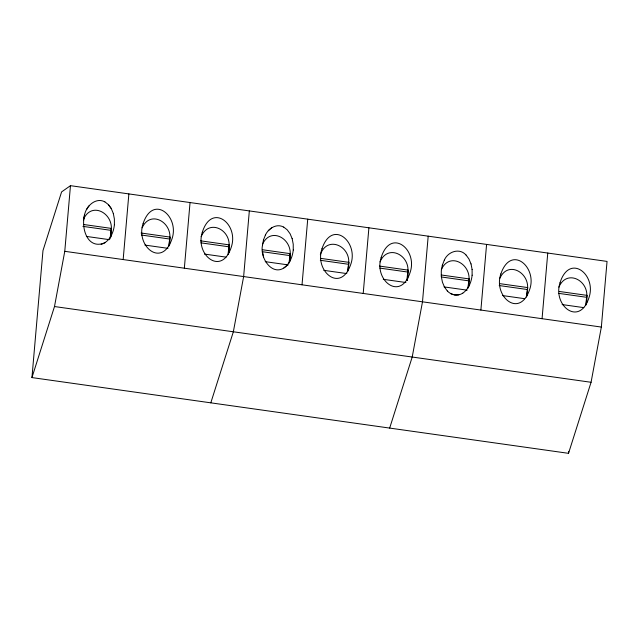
<?xml version="1.0" encoding="UTF-8"?>
<svg xmlns="http://www.w3.org/2000/svg" width="639" height="639" viewBox="0 0 639 639"><rect width="100%" height="100%" fill="white"/><g stroke="black" fill="none" stroke-linecap="round" stroke-linejoin="round"><path stroke-width="0.96" d="M228.035 254.362L229.145 244.857C229.257 228.666 208.426 219.225 201.181 236.654M228.506 254.37L229.145 244.857L200.582 240.823M406.827 280.561L408.009 270.105C408.121 253.915 387.282 244.473 380.045 261.902M407.299 280.569L408.009 270.105L379.446 266.072M585.747 304.859L586.866 295.354C586.977 279.163 566.146 269.722 558.901 287.151M586.227 304.867L586.866 295.354L559.285 291.456M31.95 377.585L42.973 250.6L61.592 191.908L70.474 185.669L607.05 261.415L601.347 327.064L591.067 382.282L568.526 453.331L31.95 377.585L54.491 306.536L64.771 251.319L70.474 185.669M110.028 238.85L111.378 228.411C111.833 212.468 91.401 201.796 83.597 219.113M110.635 236.957L111.378 228.411L83.517 224.481M123.167 259.562L128.87 193.913M168.664 246.574L169.926 237.077C170.381 221.142 149.949 210.463 142.146 227.788M169.183 245.624L169.926 237.077L141.107 233.011M184.344 268.196L190.047 202.547M249.33 210.918L243.635 276.567L233.347 331.785L210.806 402.834M288.972 263.156L290.234 253.659C290.689 237.716 270.257 227.045 262.453 244.362M289.491 262.206L290.234 253.659L262.373 249.729M302.023 284.81L307.726 219.161M347.52 271.823L348.782 262.325C349.341 245.072 326.705 235.823 320.339 254.729M348.039 270.872L348.782 262.325L320.93 258.396M363.208 293.445L368.903 227.796M428.194 236.166L422.491 301.816L412.203 357.033L389.67 428.082M467.828 288.405L469.09 278.908C469.545 262.964 449.113 252.293 441.317 269.61M468.347 287.454L469.09 278.908L441.237 274.978M480.887 310.059L486.583 244.41M526.384 297.071L527.646 287.574C528.102 271.639 507.67 260.968 499.866 278.284M526.903 296.121L527.646 287.574L499.786 283.644M542.064 318.693L547.759 253.044M568.526 453.331L568.702 451.35M228.986 252.501L229.145 244.857M407.69 278.692L408.009 270.105M586.706 302.998L586.866 295.354M105.052 242.668C83.909 252.117 77.734 217.06 89.452 205.415M83.589 220.343L84.604 214.72M110.898 236.989L111.378 228.411M114.413 224.696C113.582 232.796 109.557 241.885 101.13 244.378M169.615 244.729L169.926 237.077M262.437 245.624L263.468 239.968M289.922 261.303L290.234 253.659M293.277 249.945C292.518 256.814 289.747 263.867 283.9 267.949M348.479 269.977L348.782 262.325M442.324 265.217L441.293 270.872L441.325 276.639M468.786 286.552L469.09 278.908M472.133 275.193C471.382 282.063 468.611 289.116 462.756 293.197M527.335 295.226L527.646 287.574M263.452 240L265.465 234.872M442.316 265.249L444.321 260.121M86.592 209.656C89.724 203.09 97.775 197.922 104.828 201.852M265.457 234.904C268.564 228.323 276.647 223.179 283.684 227.101M444.313 260.153C447.763 251.71 459.545 247.477 466.071 255.073M268.3 230.695L271.799 227.644M287.406 264.865C274.514 279.323 259.538 259.242 262.445 245.592M447.356 290.985C451.262 295.25 457.867 296.408 462.772 293.165M458.858 294.835L454.808 295.026L450.878 293.708M200.965 242.86L228.546 246.75M379.83 268.108L407.402 271.998M558.686 293.357L586.267 297.247M82.918 226.374L110.771 230.312M262.733 251.758L289.635 255.56M441.589 277.007L468.491 280.809M141.467 235.048L169.327 238.978M320.323 260.297L348.183 264.226M499.187 285.545L527.039 289.475M86.369 236.414L109.421 239.665M265.225 261.663L288.285 264.913M444.089 286.911L467.141 290.162M144.917 245.08L167.977 248.339M323.781 270.329L346.833 273.588M502.637 295.577L524.731 298.701M204.416 254.074L226.086 257.126M383.28 279.323L405.933 282.518M562.136 304.571L583.806 307.631M64.771 251.319L601.347 327.064M54.491 306.536L591.067 382.282M283.692 227.069L287.215 229.824L290.098 233.77L292.151 238.674M104.836 201.82L108.35 204.576L111.25 208.49L113.295 213.426M466.079 255.041L468.962 259.019L471.015 263.923M447.348 291.025L444.464 287.039L442.412 282.134L441.333 276.607M108.35 204.576L111.242 208.522M471.023 263.891L472.093 269.45M292.167 238.643L293.229 244.202L293.261 249.977M262.477 251.359L263.556 256.886M113.303 213.394L114.373 218.953L114.405 224.728M472.101 269.418L472.125 275.225M202.291 232.324C194.791 255.249 222.029 276.775 231.39 246.782C238.89 223.866 211.645 202.339 202.291 232.324M381.148 257.573C373.647 280.497 400.893 302.023 410.246 272.03C417.746 249.114 390.509 227.588 381.148 257.573M560.004 282.821C552.511 305.746 579.749 327.272 589.102 297.279C596.602 274.363 569.365 252.836 560.004 282.821M143.16 223.386C135.228 245.735 161.827 268.795 171.947 238.986C179.871 216.645 153.272 193.577 143.16 223.386M322.016 248.635C314.092 270.984 340.691 294.044 350.803 264.234C358.735 241.893 332.136 218.826 322.016 248.635M500.872 273.883C492.949 296.232 519.547 319.3 529.667 289.483C537.591 267.142 510.992 244.074 500.872 273.883"/></g></svg>
